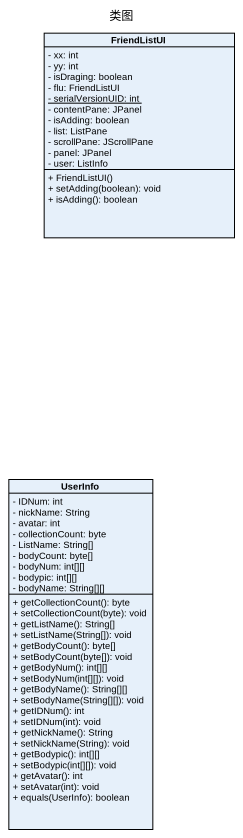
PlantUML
@startuml
title 类图
hide circle
hide empty members
skinparam classAttributeIconSize 0
class FriendListUI {
  - xx: int
  - yy: int
  - isDraging: boolean
  - flu: FriendListUI
  {static} - serialVersionUID: int
  - contentPane: JPanel
  - isAdding: boolean
  - list: ListPane
  - scrollPane: JScrollPane
  - panel: JPanel
  - user: ListInfo
  + FriendListUI()
  + setAdding(boolean): void
  + isAdding(): boolean
}
class UserInfo {
  - IDNum: int
  - nickName: String
  - avatar: int
  - collectionCount: byte
  - ListName: String[]
  - bodyCount: byte[]
  - bodyNum: int[][]
  - bodypic: int[][]
  - bodyName: String[][]
  + getCollectionCount(): byte
  + setCollectionCount(byte): void
  + getListName(): String[]
  + setListName(String[]): void
  + getBodyCount(): byte[]
  + setBodyCount(byte[]): void
  + getBodyNum(): int[][]
  + setBodyNum(int[][]): void
  + getBodyName(): String[][]
  + setBodyName(String[][]): void
  + getIDNum(): int
  + setIDNum(int): void
  + getNickName(): String
  + setNickName(String): void
  + getBodypic(): int[][]
  + setBodypic(int[][]): void
  + getAvatar(): int
  + setAvatar(int): void
  + equals(UserInfo): boolean
}
@enduml
